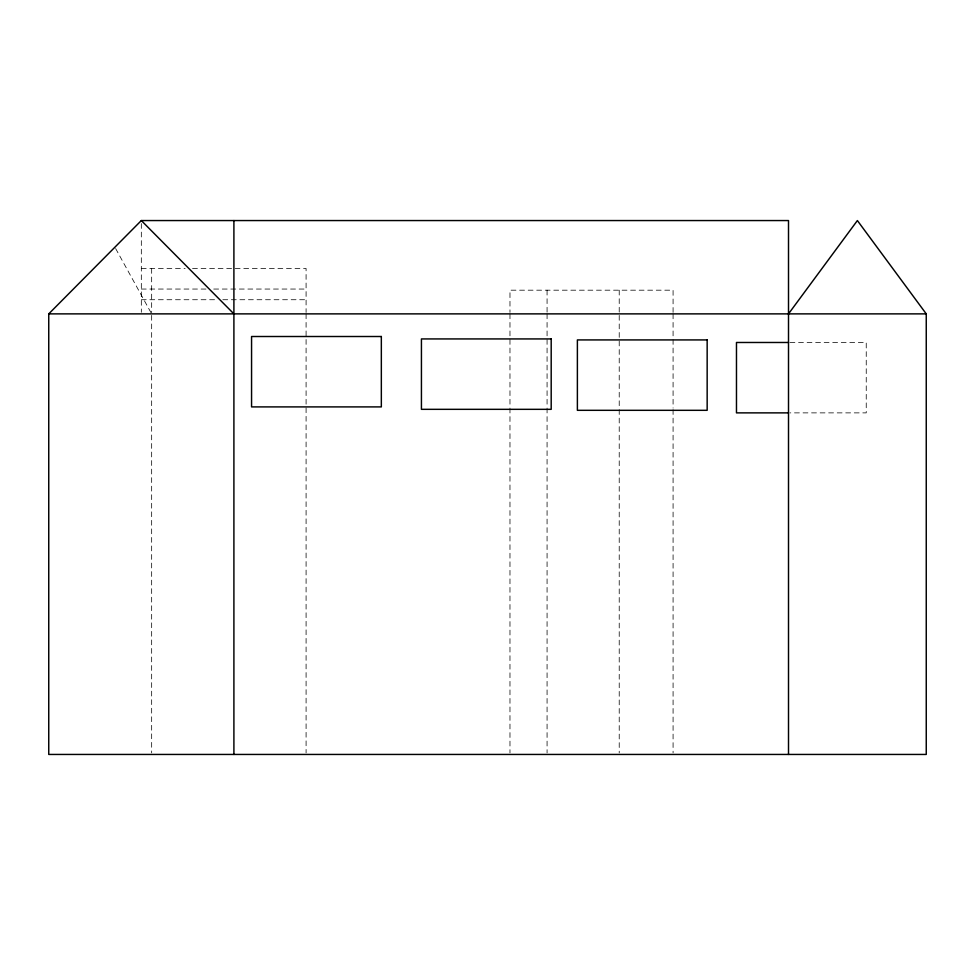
<?xml version="1.0" encoding="UTF-8"?>
<svg xmlns="http://www.w3.org/2000/svg" width="975" height="975" viewBox="0 0 975 975"><rect width="100%" height="100%" fill="white"/><g stroke="black" fill="none" stroke-linecap="round" stroke-linejoin="round"><path stroke-width="0.73" stroke-dasharray="4.88 3.66" d="M141.326 268.478L185.165 268.478M192.538 268.478L306.089 268.478L306.089 312.463M141.326 289.051L207.675 289.051M213.732 289.051L306.089 289.051M141.326 299.727L216.767 299.727M222.824 299.727L306.089 299.727M790.006 342.481L866.239 342.481L866.239 412.876L790.006 412.876M115.635 248.54L150.954 312.597M673.079 312.402L673.079 290.184L509.974 290.184L509.974 312.402M673.079 313.877L673.079 408.074M673.079 409.585L673.079 752.919M619.222 290.184L619.222 312.402M619.222 315.4L619.222 408.074M619.222 409.585L619.222 752.919M547.072 290.184L547.072 312.402M547.072 313.877L547.072 406.551M547.072 408.074L547.072 752.919M509.974 313.877L509.974 406.551M509.974 408.074L509.974 752.919M306.089 313.877L306.089 752.919M151.661 268.478L151.661 312.463M151.661 315.4L151.661 752.919M141.326 223.555L141.326 312.293"/><path stroke-width="1.46" d="M788.507 313.877L857.378 220.557L926.25 313.877L926.25 754.443L48.75 754.443L48.75 313.877L141.326 220.557L788.507 220.557L788.507 754.443M48.75 313.877L926.25 313.877M788.507 342.481L736.478 342.481L736.478 412.876L788.507 412.876M141.326 220.557L233.902 313.877M233.902 220.557L233.902 754.443M381.335 336.509L251.562 336.509L251.562 406.904L381.335 406.904L381.335 336.509M551.192 338.934L421.432 338.934L421.432 409.329L551.192 409.329L551.192 338.934M707.155 339.922L577.383 339.922L577.383 410.317L707.155 410.317L707.155 339.922"/></g></svg>
